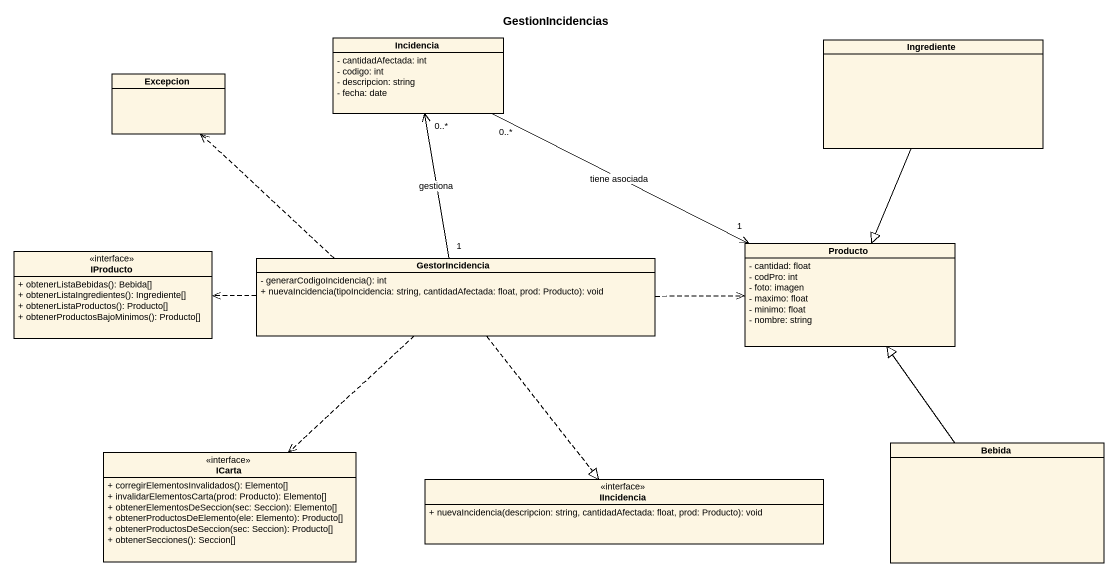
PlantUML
@startuml
title GestionIncidencias
hide circle
hide empty members
skinparam classAttributeIconSize 0
class Incidencia {
  - cantidadAfectada: int
  - codigo: int
  - descripcion: string
  - fecha: date
}
class Ingrediente
class Excepcion
class IProducto <<interface>> {
  + obtenerListaBebidas(): Bebida[]
  + obtenerListaIngredientes(): Ingrediente[]
  + obtenerListaProductos(): Producto[]
  + obtenerProductosBajoMinimos(): Producto[]
}
class GestorIncidencia {
  - generarCodigoIncidencia(): int
  + nuevaIncidencia(tipoIncidencia: string, cantidadAfectada: float, prod: Producto): void
}
class Producto {
  - cantidad: float
  - codPro: int
  - foto: imagen
  - maximo: float
  - minimo: float
  - nombre: string
}
class ICarta <<interface>> {
  + corregirElementosInvalidados(): Elemento[]
  + invalidarElementosCarta(prod: Producto): Elemento[]
  + obtenerElementosDeSeccion(sec: Seccion): Elemento[]
  + obtenerProductosDeElemento(ele: Elemento): Producto[]
  + obtenerProductosDeSeccion(sec: Seccion): Producto[]
  + obtenerSecciones(): Seccion[]
}
class Bebida
class IIncidencia <<interface>> {
  + nuevaIncidencia(descripcion: string, cantidadAfectada: float, prod: Producto): void
}
Incidencia "0..*" -right-> "1" Producto : tiene asociada
Ingrediente --|> Producto
GestorIncidencia "1" -up-> "0..*" Incidencia : gestiona
GestorIncidencia .up.> Excepcion
GestorIncidencia .left.> IProducto
GestorIncidencia .right.> Producto
GestorIncidencia ..> ICarta
GestorIncidencia ..|> IIncidencia
Bebida -up-|> Producto
@enduml
